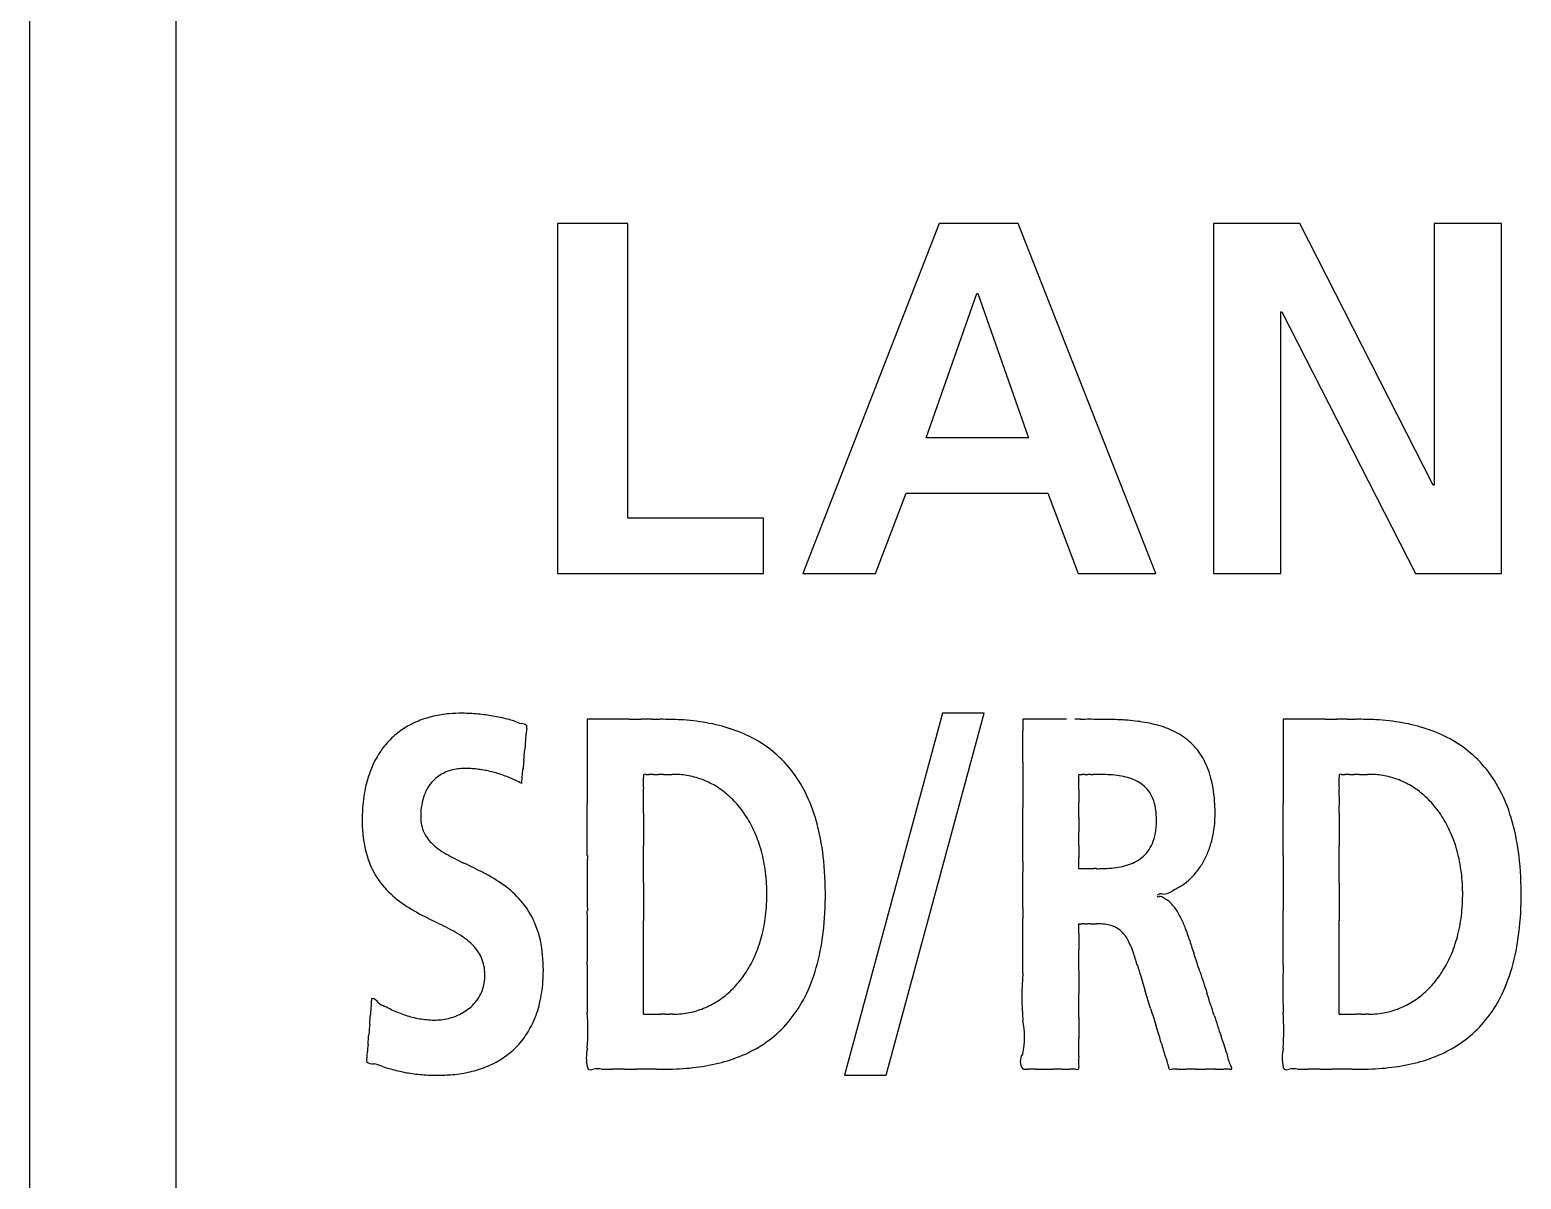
# Model space of a CAD drawing. Extents: x 174.2 to 222.4, y 163.3 to 260.6.
# Drawn here: x 174.17 to 179.28, y 235.56 to 239.5 of the extents above; entities that cross this region are included whole.
import ezdxf

# ---------------------------------------------------------------- set-up
doc = ezdxf.new("R2010")
doc.units = 0
doc.header["$LTSCALE"] = 23.1
doc.layers.get('0').update_dxf_attribs({"linetype": 'CONTINUOUS'})

msp = doc.modelspace()

# ---------------------------------------------------------------- linework, layer by layer
at = {"color": 7, "linetype": 'Continuous'}
for p, q in [((174.6734, 257.6355), (174.6734, 219.5144)), ((174.1734, 168.1355), (174.1734, 257.1355)), ((175.9809, 238.8345), (175.9809, 237.636)), ((176.2214, 238.8345), (175.9809, 238.8345)), ((176.2214, 237.825), (176.2214, 238.8345)), ((177.2878, 238.8345), (176.8209, 237.636)), ((177.5591, 238.8345), (177.2878, 238.8345)), ((178.0297, 237.636), (177.5591, 238.8345)), ((178.2278, 238.8345), (178.2278, 237.636)), ((178.5231, 238.8345), (178.2278, 238.8345)), ((178.9799, 237.9383), (178.5231, 238.8345)), ((178.9833, 238.8345), (178.9833, 237.9383)), ((179.2135, 238.8345), (178.9833, 238.8345)), ((179.2135, 237.636), (179.2135, 238.8345)), ((177.2432, 238.0997), (177.4167, 238.5943)), ((177.4167, 238.5943), (177.4201, 238.5943)), ((177.4201, 238.5943), (177.5936, 238.0997)), ((178.458, 237.636), (178.458, 238.5324)), ((178.458, 238.5324), (178.4614, 238.5324)), ((178.4614, 238.5324), (178.9198, 237.636)), ((177.5936, 238.0997), (177.2432, 238.0997)), ((178.9833, 237.9383), (178.9799, 237.9383)), ((177.0698, 237.636), (177.1745, 237.9107)), ((177.1745, 237.9107), (177.6606, 237.9107)), ((177.6606, 237.9107), (177.7636, 237.636)), ((176.6867, 237.825), (176.2214, 237.825)), ((176.6867, 237.636), (176.6867, 237.825)), ((175.9809, 237.636), (176.6867, 237.636)), ((176.8209, 237.636), (177.0698, 237.636)), ((177.7636, 237.636), (178.0297, 237.636)), ((178.2278, 237.636), (178.458, 237.636)), ((178.9198, 237.636), (179.2135, 237.636)), ((176.0829, 237.1359), (176.0829, 236.9963)), ((176.2265, 237.1359), (176.0829, 237.1359)), ((177.2989, 237.1566), (176.964, 235.9167)), ((177.1066, 235.9167), (177.4417, 237.1566)), ((177.4417, 237.1566), (177.2989, 237.1566)), ((177.5741, 237.1359), (177.5741, 237.0962)), ((177.7245, 237.1359), (177.5741, 237.1359)), ((178.4661, 237.1359), (178.4661, 236.9963)), ((178.6097, 237.1359), (178.4661, 237.1359)), ((175.8581, 236.9161), (175.8603, 236.9403)), ((177.7662, 236.9454), (177.7669, 236.9472)), ((177.7669, 236.9472), (177.7711, 236.9472)), ((177.7662, 236.6243), (177.7662, 236.662)), ((177.8106, 236.6243), (177.7662, 236.6243)), ((177.8291, 236.6243), (177.8256, 236.6243)), ((177.7662, 236.4317), (177.7668, 236.4354)), ((177.7668, 236.4354), (177.7708, 236.4354)), ((177.8229, 236.4354), (177.8272, 236.4354)), ((176.275, 236.1264), (176.275, 236.3238)), ((178.6581, 236.1264), (178.6581, 236.3238)), ((177.9784, 236.2558), (177.9941, 236.2047)), ((176.275, 236.1264), (176.3337, 236.1264)), ((178.6581, 236.1264), (178.7168, 236.1264)), ((176.964, 235.9167), (177.1066, 235.9167))]:
    msp.add_line(p, q, dxfattribs=at)
for centre, radius, start, end in [((175.6191, 236.8491), 0.3035, 112.2616, 122.5231), ((175.6331, 236.8144), 0.3409, 103.0857, 112.2293), ((175.6418, 236.7791), 0.3773, 94.8267, 103.1513), ((175.6489, 236.6775), 0.4791, 89.178, 94.6472), ((175.6484, 236.4892), 0.6674, 87.0821, 89.3685), ((175.6482, 236.477), 0.6796, 84.9099, 87.1249), ((175.6525, 236.526), 0.6304, 82.5442, 84.903), ((175.6533, 236.5335), 0.6229, 80.1657, 82.5262), ((175.6688, 236.6185), 0.5364, 77.5307, 80.2449), ((175.5992, 236.3249), 0.8382, 75.4925, 77.2153), ((175.7535, 236.9009), 0.242, 70.7849, 76.7158), ((175.8906, 237.2584), 0.1412, 246.0224, 256.1471), ((175.8583, 237.0972), 0.0241, 42.5557, 93.6047), ((175.8541, 237.1112), 0.022, 343.5276, 6.1133), ((176.2468, 592.7486), 355.6127, 269.99674, 270.00326), ((176.2848, 149.3092), 87.8268, 89.988407, 90.011593), ((176.316, 256.9578), 19.8219, 269.96122, 270.03878), ((176.3365, 233.603), 3.5329, 89.8838, 90.1162), ((176.3429, 236.0666), 1.0693, 86.8935, 89.957), ((176.3593, 236.3721), 0.7634, 80.0711, 86.8832), ((176.3881, 236.5327), 0.6003, 71.7413, 80.1317), ((177.7623, 96.4929), 140.643, 89.995932, 90.004068), ((177.7767, 258.9547), 21.8187, 269.98835, 270.01165), ((177.8022, 228.8222), 8.3137, 89.74466, 90.14477), ((177.834, 235.5778), 1.5581, 87.264, 89.8096), ((177.8722, 236.3629), 0.7721, 82.2444, 87.3079), ((177.9144, 236.668), 0.464, 74.1896, 82.3219), ((177.9576, 236.8195), 0.3065, 62.4183, 74.245), ((178.6299, 592.7271), 355.5912, 269.99674, 270.00326), ((178.6679, 149.3145), 87.8215, 89.988406, 90.011594), ((178.6991, 256.9566), 19.8207, 269.96122, 270.03878), ((178.7197, 233.6032), 3.5327, 89.8838, 90.1162), ((178.726, 236.0667), 1.0693, 86.8934, 89.957), ((178.7425, 236.3721), 0.7634, 80.071, 86.8831), ((178.7712, 236.5327), 0.6003, 71.7412, 80.1315), ((175.6104, 236.8648), 0.2857, 133.7969, 145.3168), ((175.609, 236.8656), 0.2842, 122.5774, 133.7028), ((175.235, 237.1303), 0.6401, 353.6272, 356.0137), ((176.0136, 237.0828), 0.1401, 170.895, 178.7459), ((176.4255, 236.6467), 0.4803, 61.4837, 71.7188), ((176.4548, 236.7018), 0.4179, 49.6648, 61.4014), ((-722.485, 237.0427), 900.0592, 359.996599, 0.003401), ((177.9905, 236.8839), 0.2342, 47.0159, 62.2758), ((178.8086, 236.6467), 0.4803, 61.4838, 71.7187), ((178.8379, 236.7018), 0.4179, 49.6651, 61.4015), ((175.6345, 236.8488), 0.3146, 145.4217, 156.6436), ((165.7597, 237.9285), 10.1486, 354.72923, 354.91172), ((178.4849, 236.8068), 2.626, 174.4819, 175.1591), ((176.4596, 236.7092), 0.4091, 37.1012, 49.507), ((177.9947, 236.8909), 0.2262, 29.9343, 46.5669), ((178.8427, 236.7092), 0.4092, 37.1018, 49.5074), ((175.6898, 236.8252), 0.3748, 156.689, 167.0891), ((175.6587, 236.8112), 0.156, 103.5059, 112.211), ((175.6614, 236.8014), 0.1662, 95.6851, 103.616), ((175.6647, 236.7571), 0.2106, 89.3796, 95.3885), ((175.6644, 236.6303), 0.3373, 85.8281, 89.5637), ((175.6614, 236.5794), 0.3883, 82.6905, 85.94), ((175.6613, 236.5798), 0.3879, 79.4003, 82.6603), ((175.6585, 236.5646), 0.4034, 76.2651, 79.4086), ((43.1872, 248.9795), 133.2182, 354.814964, 354.825986), ((213.2148, 233.5952), 37.5039, 174.79716, 174.84379), ((957.8174, 236.9219), 781.7345, 179.994553, 180.005447), ((437.6528, 236.9117), 260.0787, 179.982907, 180.017093), ((177.9441, 236.8638), 0.2836, 14.3856, 29.5813), ((960.2006, 236.9219), 781.7345, 179.994553, 180.005447), ((175.8095, 236.7988), 0.4974, 167.2048, 176.0483), ((175.6583, 236.8281), 0.1424, 145.4709, 157.1667), ((175.6475, 236.8352), 0.1294, 122.3051, 145.3591), ((175.6523, 236.8269), 0.139, 112.2363, 122.2623), ((175.6559, 236.5539), 0.4144, 73.194, 76.2634), ((175.6524, 236.5425), 0.4263, 70.2015, 73.195), ((175.6489, 236.5327), 0.4368, 67.2712, 70.2025), ((175.6448, 236.5229), 0.4474, 64.3998, 67.2703), ((175.6429, 236.5188), 0.4519, 61.5581, 64.4074), ((176.5619, 236.9204), 0.2878, 175.5298, 184.4702), ((176.2824, 236.943), 0.00748, 146.3064, 181.409), ((176.2797, 236.9383), 0.00947, 68.3097, 111.6903), ((176.2891, 236.9953), 0.0485, 263.016, 276.984), ((176.3026, 236.7376), 0.2097, 87.9434, 92.0566), ((176.3185, 237.7866), 0.8395, 269.4282, 270.5718), ((176.3353, 233.7007), 3.2465, 89.8508, 90.1492), ((176.3515, 252.6215), 15.6743, 269.97164, 270.02836), ((176.3656, 251.3578), 14.4107, 269.975, 270.025), ((176.3759, 234.7477), 2.1995, 89.8947, 90.1053), ((176.38, 236.5715), 0.3757, 88.1177, 90.0145), ((176.3826, 236.6907), 0.2564, 76.3781, 87.8287), ((176.3787, 236.6731), 0.2744, 65.6074, 76.4435), ((176.3721, 236.6591), 0.29, 55.0213, 65.5609), ((176.4184, 236.6797), 0.4598, 25.0075, 36.9431), ((177.8145, 236.9366), 0.0491, 169.653, 190.347), ((177.493, 236.9113), 0.2737, 356.5403, 3.4597), ((177.7745, 236.9733), 0.0263, 262.4067, 277.5933), ((177.7825, 236.8335), 0.1138, 87.7629, 92.2371), ((177.7918, 237.402), 0.4549, 269.3774, 270.6226), ((177.8018, 235.2141), 1.7331, 89.8351, 90.1649), ((177.8113, 243.4515), 6.5044, 269.95968, 270.04032), ((177.8196, 197.4236), 39.5236, 89.99462, 90.00538), ((177.8257, 225.0492), 11.898, 89.98851, 90.01149), ((177.8284, 235.4727), 1.4745, 89.7204, 90.0097), ((177.8334, 236.2828), 0.6643, 87.1429, 89.8134), ((177.8467, 236.5434), 0.4034, 82.8124, 87.1852), ((177.8642, 236.6806), 0.2651, 76.3656, 82.8583), ((177.8837, 236.7601), 0.1832, 67.3474, 76.4175), ((177.902, 236.8041), 0.1355, 55.4252, 67.3418), ((177.9139, 236.8219), 0.1142, 41.0682, 55.2586), ((177.7838, 236.8237), 0.4488, 2.5802, 14.2707), ((178.9451, 236.9204), 0.2879, 175.531, 184.469), ((178.6656, 236.943), 0.00748, 146.307, 181.4113), ((178.6629, 236.9383), 0.00947, 68.3102, 111.6898), ((178.6723, 236.9953), 0.0485, 263.0162, 276.9838), ((178.6857, 236.7376), 0.2097, 87.9435, 92.0565), ((178.7016, 237.7866), 0.8395, 269.4282, 270.5718), ((178.7184, 233.7009), 3.2463, 89.8508, 90.1492), ((178.7346, 252.6207), 15.6735, 269.97164, 270.02836), ((178.7487, 251.3562), 14.4091, 269.975, 270.025), ((178.759, 234.7479), 2.1993, 89.8947, 90.1053), ((178.7632, 236.5715), 0.3757, 88.1177, 90.0145), ((178.7658, 236.6907), 0.2564, 76.3781, 87.8287), ((178.7618, 236.6731), 0.2744, 65.6074, 76.4435), ((178.7552, 236.6591), 0.29, 55.0213, 65.5609), ((178.8016, 236.6796), 0.4598, 25.008, 36.9436), ((175.6882, 236.8159), 0.1747, 157.2698, 167.9876), ((174.6594, 236.856), 1.6161, 358.5108, 1.4892), ((176.358, 236.6391), 0.3145, 44.894, 55.0087), ((176.3359, 236.6172), 0.3456, 35.1933, 44.8776), ((176.306, 236.6281), 0.5835, 14.359, 24.9317), ((178.9778, 236.8729), 1.2118, 178.9654, 181.0346), ((177.9117, 236.8208), 0.1165, 25.9814, 40.7502), ((177.8857, 236.8088), 0.1452, 12.3394, 25.7683), ((177.0421, 236.856), 1.6166, 358.5113, 1.4887), ((178.7411, 236.6391), 0.3145, 44.894, 55.0087), ((178.719, 236.6172), 0.3456, 35.1933, 44.8776), ((178.6892, 236.6281), 0.5835, 14.3594, 24.9322), ((175.8244, 236.7923), 0.5127, 175.4334, 186.9657), ((175.6628, 236.8037), 0.1507, 175.7113, 196.7997), ((175.7381, 236.8052), 0.2257, 167.9673, 177.5188), ((-44.6292, 236.7586), 220.7121, 359.976887, 0.023113), ((183.4361, 236.7583), 7.1613, 179.55486, 180.44514), ((176.3031, 236.5941), 0.3856, 25.9577, 35.1808), ((104.3683, 236.7417), 73.2059, 359.927703, 0.072297), ((172.8599, 236.8261), 4.9063, 359.7091, 0.2909), ((177.8158, 236.7939), 0.2166, 1.5554, 12.2345), ((177.766, 236.8153), 0.4671, 355.6607, 3.51), ((-42.246, 236.7586), 220.7121, 359.976887, 0.023113), ((185.8213, 236.7583), 7.1633, 179.55499, 180.44501), ((178.6862, 236.5941), 0.3856, 25.9577, 35.1808), ((175.6393, 236.8031), 0.1281, 199.5788, 225.0896), ((176.2567, 236.5717), 0.4371, 17.2206, 25.9455), ((176.0838, 236.5715), 0.8127, 5.5836, 14.3376), ((196.5918, 236.7756), 18.8256, 179.92205, 180.07795), ((177.849, 236.7793), 0.1828, 340.6213, 352.4769), ((177.7762, 236.7899), 0.2563, 352.2748, 2.2146), ((177.8757, 236.8089), 0.3571, 348.2675, 355.3474), ((178.6399, 236.5717), 0.4371, 17.2206, 25.9455), ((178.467, 236.5715), 0.8127, 5.5838, 14.338), ((175.6619, 236.7708), 0.3488, 186.6986, 203.4575), ((175.7106, 236.8772), 0.231, 225.54, 240.8701), ((108.5031, 236.726), 69.2631, 359.980163, 0.019837), ((177.8937, 236.764), 0.1355, 326.6147, 340.4578), ((177.9049, 236.8027), 0.3273, 340.8434, 348.2908), ((176.0183, 237.4092), 0.8455, 240.2057, 244.9317), ((236.0722, 236.5745), 59.9893, 179.909175, 180.090825), ((147.2785, 236.6393), 28.9965, 359.87483, 0.12517), ((176.1949, 236.5525), 0.5019, 9.0036, 17.2175), ((423.0873, 236.682), 245.3211, 179.995325, 180.004675), ((177.901, 236.763), 0.1293, 299.159, 311.9582), ((177.9063, 236.7564), 0.1208, 312.1871, 326.3603), ((177.9648, 236.7764), 0.2617, 324.2859, 332.9974), ((177.9327, 236.7931), 0.298, 332.9321, 340.8312), ((238.4553, 236.5745), 59.9893, 179.909175, 180.090825), ((149.6534, 236.6393), 29.0048, 359.87487, 0.12513), ((178.578, 236.5525), 0.5019, 9.0036, 17.2175), ((175.6059, 236.7502), 0.2893, 204.1246, 221.2798), ((174.7465, 234.7034), 2.1443, 62.76, 64.7821), ((175.4692, 236.1078), 0.5647, 54.7395, 62.7377), ((176.1069, 236.5389), 0.591, 1.3876, 8.9778), ((175.769, 236.5384), 1.1293, 358.3974, 5.703), ((197.3785, 236.5516), 19.8046, 179.71711, 180.28289), ((177.8149, 298.019), 61.3946, 269.996001, 270.003999), ((177.8224, 222.768), 13.8564, 89.98662, 90.01338), ((177.8292, 237.3397), 0.7154, 269.9885, 271.4792), ((177.8364, 237.0755), 0.4511, 271.427, 275.3321), ((177.8499, 236.9345), 0.3094, 275.282, 280.9329), ((177.8674, 236.8448), 0.218, 280.8904, 288.7343), ((177.8858, 236.7906), 0.1608, 288.7106, 299.0852), ((177.9674, 236.7758), 0.2593, 315.4766, 324.0492), ((178.49, 236.5389), 0.591, 1.3876, 8.9778), ((178.1522, 236.5384), 1.1293, 358.3974, 5.7032), ((175.6463, 236.7894), 0.3455, 221.7572, 235.1397), ((175.596, 236.2878), 0.3446, 41.1433, 54.6718), ((287.5358, 236.5109), 111.2608, 179.966463, 180.033537), ((176.0815, 236.5362), 0.6164, 354.065, 1.5761), ((177.597, 237.4384), 1.0159, 299.0362, 301.1908), ((178.0216, 236.719), 0.1808, 304.1638, 316.2856), ((289.9507, 236.5109), 111.2926, 179.966473, 180.033527), ((178.4647, 236.5362), 0.6164, 354.065, 1.5761), ((175.7905, 236.9974), 0.5985, 235.1915, 242.72), ((175.6309, 236.3215), 0.2962, 23.6848, 40.6786), ((175.8797, 236.5276), 1.0183, 351.1669, 358.8272), ((178.0468, 236.5234), 0.0151, 64.3714, 139.8381), ((178.0391, 236.5335), 0.00532, 223.1629, 299.1031), ((178.0431, 236.5066), 0.0222, 49.6376, 93.4472), ((178.053, 236.5962), 0.0591, 270.3981, 308.9049), ((177.8952, 236.2435), 0.3236, 56.9472, 59.9164), ((178.0223, 236.4474), 0.0836, 41.7488, 53.7316), ((177.9661, 236.3936), 0.1614, 36.2149, 42.7186), ((178.2629, 236.5276), 1.0183, 351.1666, 358.8272), ((177.0297, 239.4025), 3.3041, 242.7368, 244.0533), ((160.4488, 236.3869), 15.6344, 359.66102, 0.33898), ((176.162, 236.5275), 0.5354, 346.1472, 354.1036), ((172.4525, 236.36), 5.1225, 358.9506, 1.0494), ((177.9395, 236.3749), 0.1939, 30.3719, 36.0103), ((177.8679, 236.3324), 0.2771, 26.4264, 30.4787), ((177.7907, 236.2939), 0.3634, 23.3271, 26.4437), ((162.8319, 236.3869), 15.6344, 359.66102, 0.33898), ((178.5451, 236.5275), 0.5354, 346.1472, 354.1036), ((175.2776, 235.797), 0.7045, 58.4832, 64.2202), ((175.5698, 236.299), 0.3612, 6.613, 23.0549), ((-233.075, 236.3848), 409.35, 359.991466, 0.008534), ((176.2347, 236.5097), 0.4606, 337.5977, 346.1299), ((180.8095, 236.374), 3.0434, 179.4857, 180.5143), ((177.2091, 236.4165), 0.5573, 358.439, 1.561), ((177.7743, 236.4676), 0.0324, 263.8254, 276.1746), ((177.7823, 236.2946), 0.1408, 88.1793, 91.8207), ((177.7917, 236.9993), 0.5639, 269.4944, 270.5056), ((177.8017, 234.258), 2.1774, 89.8686, 90.1314), ((177.8112, 246.9672), 10.5318, 269.97536, 270.02464), ((177.8193, 245.6887), 9.2533, 269.97783, 270.02217), ((177.8272, 236.1194), 0.316, 88.0493, 89.9921), ((177.8321, 236.2546), 0.1807, 80.7794, 88.1651), ((177.8418, 236.3134), 0.1211, 71.1977, 80.8469), ((177.8511, 236.3414), 0.0916, 59.4434, 71.0625), ((177.8538, 236.3466), 0.0857, 47.1525, 59.185), ((177.8436, 236.3361), 0.1004, 36.2811, 46.938), ((177.649, 236.2329), 0.5177, 21.1564, 23.3164), ((177.7024, 236.252), 0.461, 19.4152, 21.3392), ((177.3335, 236.1294), 0.8497, 17.3603, 18.9402), ((-230.8087, 236.3848), 409.4668, 359.991468, 0.008532), ((178.6178, 236.5097), 0.4606, 337.5977, 346.1299), ((175.5292, 236.203), 0.2269, 42.961, 59.0432), ((175.5877, 236.2606), 0.1448, 17.9236, 42.0504), ((176.1917, 236.4793), 0.7026, 341.6082, 351.1516), ((177.8098, 236.3115), 0.1422, 28.008, 36.2325), ((177.732, 236.2699), 0.2304, 22.3379, 28.0482), ((177.5768, 236.2055), 0.3984, 18.6778, 22.4304), ((183.0434, 237.963), 5.1475, 197.8762, 198.4244), ((178.5749, 236.4793), 0.7026, 341.6077, 351.1513), ((175.579, 236.2612), 0.153, 355.2996, 16.7262), ((175.4192, 236.2785), 0.5131, 355.4335, 6.96), ((176.2867, 236.4883), 0.4044, 328.558, 337.5902), ((164.9815, 236.3112), 12.7848, 359.84065, 0.15935), ((177.1502, 236.061), 0.8488, 17.1266, 18.6933), ((173.3564, 234.8835), 4.8211, 17.0017, 17.2227), ((158.9593, 230.0064), 20.217, 18.05482, 18.24571), ((178.6698, 236.4883), 0.4044, 328.558, 337.5902), ((175.5745, 236.2591), 0.1573, 344.4184, 356.1788), ((179.9437, 236.2131), 3.8617, 178.7945, 181.2055), ((176.3245, 236.4653), 0.3601, 319.0365, 328.5451), ((176.361, 236.4232), 0.5243, 330.4052, 341.5884), ((178.8195, 236.1857), 1.248, 176.3028, 183.6972), ((209.5834, 236.2357), 31.8173, 179.92815, 180.07185), ((208.1206, 245.5563), 31.5444, 197.07668, 197.14771), ((205.0712, 245.0465), 28.2857, 198.07153, 198.229), ((182.3269, 236.2131), 3.8617, 178.7945, 181.2055), ((178.7076, 236.4653), 0.3601, 319.0365, 328.5451), ((178.7441, 236.4232), 0.5243, 330.4046, 341.5879), ((175.5935, 236.2544), 0.1377, 331.8041, 344.1741), ((175.4576, 236.2709), 0.4743, 346.8453, 355.9699), ((176.3505, 236.4429), 0.3258, 309.0734, 319.0214), ((159.0191, 236.1554), 18.7471, 359.87668, 0.12332), ((142.4785, 225.2381), 37.1702, 17.06462, 17.15977), ((168.2994, 232.9087), 10.4375, 17.92955, 18.37097), ((178.7336, 236.4429), 0.3258, 309.0734, 319.0214), ((176.2393, 236.0648), 0.901, 174.3734, 176.1567), ((175.1519, 236.1787), 0.1924, 352.3892, 358.141), ((175.3699, 236.1739), 0.0258, 167.2503, 183.2799), ((175.3419, 236.151), 0.0287, 30.2617, 84.1915), ((175.4184, 236.23), 0.0827, 231.2364, 249.2644), ((174.7503, 234.847), 1.4536, 62.912, 63.9275), ((175.5743, 236.2753), 0.1661, 299.8328, 309.2556), ((175.5854, 236.2616), 0.1486, 309.2631, 319.9168), ((175.5933, 236.2548), 0.1382, 319.9783, 331.7165), ((175.5708, 236.2452), 0.3583, 335.9586, 346.7274), ((176.3766, 236.4058), 0.2802, 287.9393, 298.6491), ((176.3675, 236.422), 0.2988, 298.6853, 309.0602), ((176.442, 236.3782), 0.4316, 318.0277, 330.287), ((186.9692, 238.8699), 9.362, 196.91681, 197.30758), ((178.7597, 236.4058), 0.2802, 287.9393, 298.6491), ((178.7506, 236.422), 0.2988, 298.6853, 309.0602), ((178.8251, 236.3782), 0.4316, 318.0272, 330.2865), ((181.887, 235.5317), 6.5734, 175.11092, 175.41922), ((171.8805, 236.395), 3.4703, 354.9894, 355.5408), ((175.5481, 236.4251), 0.3148, 244.4324, 249.0902), ((175.5962, 236.5416), 0.4408, 248.6508, 251.9508), ((175.5714, 236.4681), 0.3633, 252.0763, 256.0481), ((175.5678, 236.4523), 0.3471, 256.0032, 260.1286), ((175.5646, 236.4356), 0.3301, 260.1715, 264.4816), ((175.5608, 236.3901), 0.2844, 264.3598, 269.3407), ((175.5602, 236.3136), 0.2079, 269.2725, 276.0252), ((175.5609, 236.2973), 0.1916, 276.3125, 283.9921), ((175.5595, 236.3052), 0.1996, 283.8539, 291.4773), ((175.5651, 236.2912), 0.1845, 291.4632, 299.8622), ((175.6207, 236.2233), 0.3037, 324.2752, 335.8963), ((175.2125, 236.0706), 0.8725, 355.9694, 4.0306), ((176.3419, 155.0144), 81.1119, 89.994159, 90.005841), ((176.3575, 256.1588), 20.0325, 269.97923, 270.02077), ((176.3702, 231.6052), 4.5212, 89.9305, 90.0695), ((176.3786, 236.9322), 0.8058, 269.7918, 270.2082), ((176.3807, 236.4096), 0.2833, 270.1676, 276.4928), ((176.3821, 236.3883), 0.262, 276.7298, 287.9741), ((177.3066, 236.0475), 0.2737, 347.8191, 12.1809), ((182.9361, 236.0782), 5.17, 179.591, 180.409), ((180.8447, 236.9393), 2.7395, 197.3621, 198.9384), ((177.5957, 236.0706), 0.8725, 355.9694, 4.0306), ((178.7251, 155.0161), 81.1103, 89.994159, 90.005841), ((178.7406, 256.1584), 20.0321, 269.97923, 270.02077), ((178.7534, 231.6053), 4.5211, 89.9305, 90.0695), ((178.7618, 236.9322), 0.8058, 269.7918, 270.2082), ((178.7639, 236.4096), 0.2833, 270.1676, 276.4928), ((178.7652, 236.3883), 0.262, 276.7298, 287.9741), ((172.4282, 236.2804), 2.915, 354.9313, 355.5988), ((175.6385, 236.2113), 0.2823, 312.3231, 324.1504), ((176.4619, 236.362), 0.406, 305.5909, 317.8594), ((176.5494, 236.0117), 1.2171, 358.6081, 1.3919), ((175.7627, 235.355), 2.3829, 16.3927, 17.8317), ((177.6408, 235.8165), 0.6558, 15.4143, 20.8862), ((178.845, 236.362), 0.406, 305.5906, 317.8589), ((175.1652, 235.9968), 0.1643, 351.6008, 358.9293), ((176.0756, 235.9466), 0.7477, 174.1473, 176.3829), ((175.633, 236.2181), 0.291, 300.9811, 312.217), ((176.2365, 235.9765), 0.157, 167.9593, 192.0407), ((176.4108, 236.4641), 0.5205, 284.6839, 294.2037), ((176.4449, 236.3874), 0.4366, 294.2527, 305.4568), ((177.6101, 235.9641), 0.0442, 144.5195, 215.4805), ((178.5998, 236.1712), 0.5696, 194.6112, 199.6132), ((178.4079, 236.0128), 0.1367, 189.2837, 207.0168), ((178.6196, 235.9765), 0.157, 167.9593, 192.0407), ((178.794, 236.4641), 0.5205, 284.6841, 294.2037), ((178.8281, 236.3874), 0.4366, 294.2527, 305.4565), ((175.3526, 235.9661), 0.0258, 164.7214, 185.8087), ((175.3472, 235.9845), 0.0293, 225.9937, 278.5581), ((175.3295, 235.8356), 0.122, 66.136, 79.5399), ((175.4846, 236.2589), 0.3292, 251.2544, 255.843), ((175.8349, 237.4969), 1.6157, 254.535, 255.4228), ((175.5949, 236.3028), 0.3842, 281.9862, 290.7759), ((175.6157, 236.2476), 0.3252, 290.7991, 300.9257), ((176.0979, 235.9471), 0.0153, 192.6273, 219.1175), ((176.1176, 235.83), 0.1083, 82.3419, 97.6581), ((176.3513, 236.7821), 0.8446, 270.8477, 277.082), ((176.3744, 236.6036), 0.6647, 277.004, 284.6768), ((177.5816, 235.9615), 0.0243, 252.1545, 263.3169), ((178.0061, 235.9638), 0.2406, 175.6316, 184.3684), ((177.7544, 235.9424), 0.0122, 336.0883, 14.9427), ((177.9551, 235.9292), 0.1195, 9.0668, 25.1576), ((178.0878, 235.9468), 0.0147, 175.0638, 219.6033), ((178.2745, 235.9396), 0.0161, 352.2346, 43.7157), ((178.481, 235.9471), 0.0153, 192.6273, 219.1175), ((178.5007, 235.83), 0.1083, 82.3419, 97.6581), ((178.7344, 236.7821), 0.8446, 270.8477, 277.0822), ((178.7575, 236.6036), 0.6647, 277.0041, 284.677), ((175.5583, 236.4461), 0.5291, 255.7774, 258.4335), ((175.556, 236.4325), 0.5153, 258.3803, 261.1438), ((175.5541, 236.4235), 0.5062, 261.1991, 264.1472), ((175.5622, 236.5052), 0.5883, 264.1728, 266.911), ((175.5693, 236.6351), 0.7184, 266.8996, 269.3775), ((175.5706, 236.5156), 0.5989, 269.1352, 274.1983), ((175.5803, 236.3691), 0.4521, 274.3236, 282.0431), ((176.0945, 235.9569), 0.0214, 246.3451, 293.6549), ((176.1504, 236.4047), 0.4677, 267.7435, 272.2565), ((176.1893, 234.0669), 1.8706, 89.3722, 90.6278), ((176.2305, 243.0954), 7.158, 269.83441, 270.16559), ((176.2702, 207.2225), 28.7149, 89.96212, 90.03788), ((176.3045, 25.5501), 210.3873, 89.99581, 90.00419), ((176.3298, 249.4281), 13.4907, 269.95799, 270.04201), ((176.3407, 237.5063), 1.5689, 269.9655, 270.8446), ((177.5866, 236.0267), 0.0896, 264.9866, 275.0134), ((177.6063, 235.5006), 0.437, 88.4349, 91.5651), ((177.6328, 237.9447), 2.0073, 269.5851, 270.4149), ((177.663, 261.5841), 25.6467, 269.96507, 270.03493), ((177.6938, 234.3905), 1.547, 89.436, 90.564), ((177.7224, 236.2988), 0.3616, 267.8887, 272.1113), ((177.7456, 235.8574), 0.0806, 82.935, 97.065), ((177.7605, 235.9503), 0.0139, 248.8363, 291.1637), ((178.0805, 235.9518), 0.015, 254.2225, 285.7775), ((178.0946, 235.8359), 0.102, 84.4095, 95.5905), ((178.1186, 236.4079), 0.4707, 268.2807, 271.7193), ((178.1494, 234.0963), 1.8412, 89.4823, 90.5177), ((178.1835, 239.9948), 4.0574, 269.7533, 270.2467), ((178.2176, 233.8538), 2.0836, 89.5426, 90.4574), ((178.2483, 236.479), 0.5418, 268.5064, 271.4936), ((178.2724, 235.8205), 0.1173, 85.1393, 94.8607), ((178.2864, 235.9538), 0.0169, 256.0647, 283.9353), ((178.4777, 235.9569), 0.0214, 246.3451, 293.6549), ((178.5336, 236.4047), 0.4677, 267.7435, 272.2565), ((178.5725, 234.0669), 1.8706, 89.3722, 90.6278), ((178.6137, 243.0954), 7.158, 269.83441, 270.16559), ((178.6533, 207.2225), 28.7149, 89.96212, 90.03788), ((178.6877, 25.566), 210.3714, 89.99581, 90.00419), ((178.713, 249.4277), 13.4904, 269.95799, 270.04201), ((178.7238, 237.5062), 1.5688, 269.9655, 270.8446)]:
    msp.add_arc(centre, radius, start, end, dxfattribs=at)

doc.saveas('drawing.dxf')
